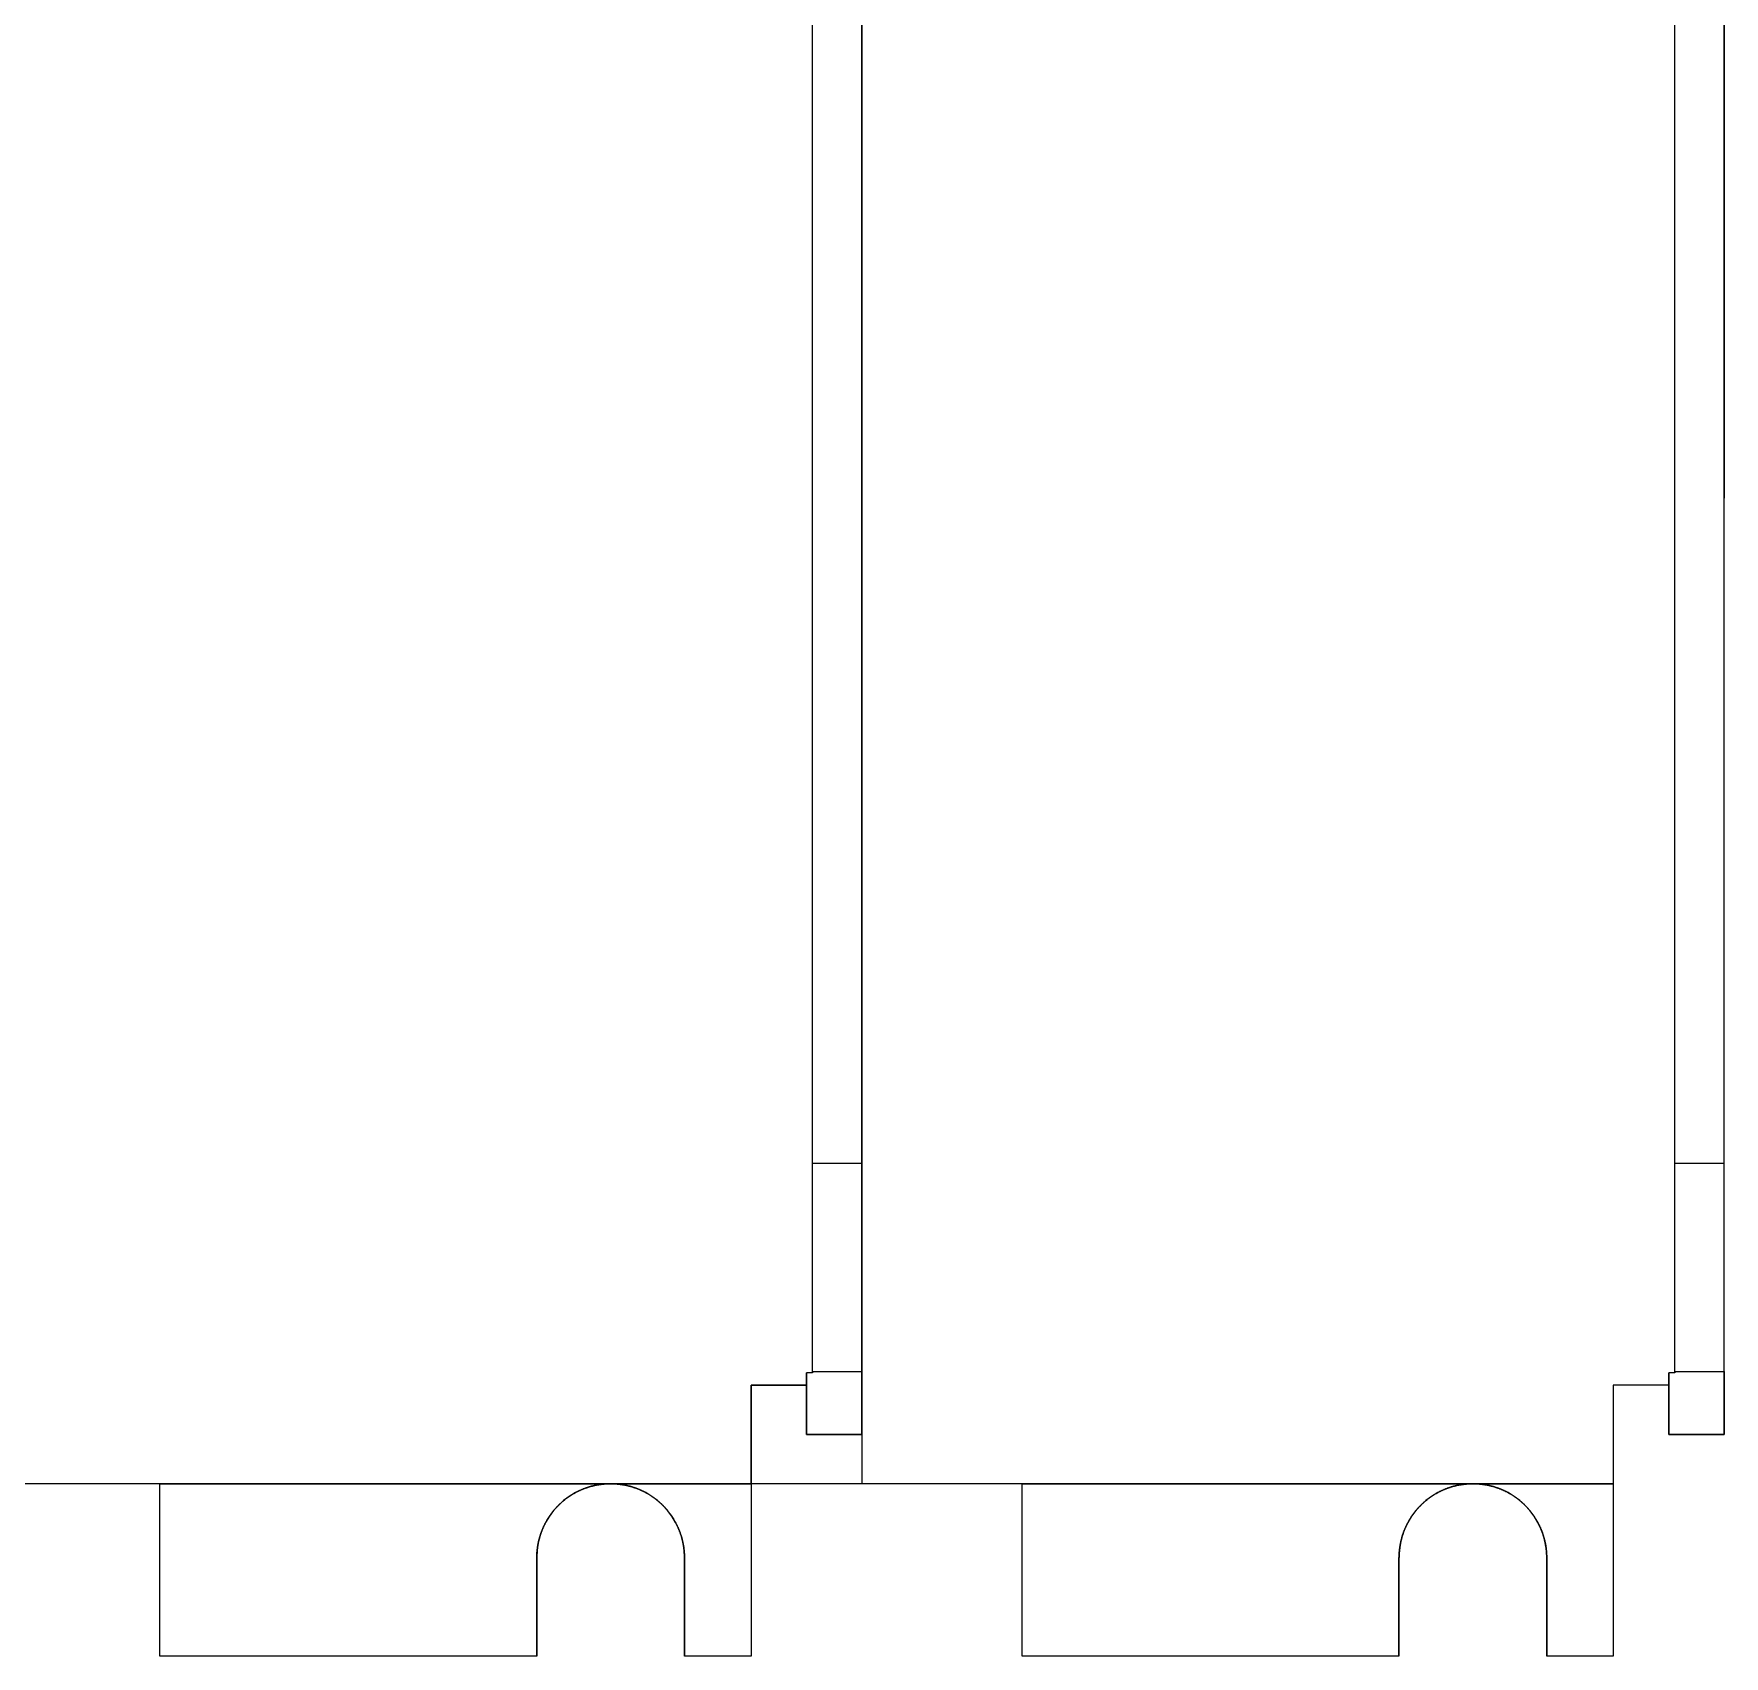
# Paper-space layout 'Sample Network Drawing - A1 Sheet' of a CAD drawing. Extents: x 49 to 806, y 22 to 564.
# Drawn here: x 729.35 to 736.22, y 218.72 to 225.31 of the extents above; entities that cross this region are included whole.
import ezdxf

# ---------------------------------------------------------------- set-up
doc = ezdxf.new("R2010")
doc.units = 0
doc.layers.add('N-EQPM', color=4, linetype='Continuous', lineweight=25)

psp = doc.layouts.new('Sample Network Drawing - A1 Sheet')

# ---------------------------------------------------------------- linework, layer by layer
at = {"layer": 'N-EQPM'}
for p, q in [((732.715, 231.222), (732.715, 219.422)), ((732.515, 220.722), (732.515, 229.322)), ((732.515, 219.872), (732.515, 229.322)), ((732.515, 219.872), (732.515, 229.322)), ((732.515, 220.722), (732.515, 229.322)), ((732.715, 220.722), (732.715, 229.322)), ((732.715, 220.722), (732.715, 229.322)), ((736.015, 220.722), (736.015, 229.322)), ((736.015, 219.872), (736.015, 229.322)), ((736.015, 219.872), (736.015, 229.322)), ((736.015, 220.722), (736.015, 229.322)), ((736.215, 220.722), (736.215, 229.322)), ((736.215, 220.722), (736.215, 229.322)), ((732.715, 226.922), (732.715, 223.422)), ((736.215, 226.922), (736.215, 223.422)), ((732.715, 223.422), (732.715, 223.422)), ((732.715, 219.622), (732.715, 223.422)), ((736.215, 223.422), (736.215, 223.422)), ((736.215, 219.622), (736.215, 223.422)), ((732.715, 220.722), (732.515, 220.722)), ((732.715, 220.722), (732.515, 220.722)), ((732.715, 220.722), (732.515, 220.722)), ((732.515, 220.722), (732.515, 220.722)), ((732.515, 219.877), (732.515, 220.722)), ((732.715, 220.722), (732.515, 220.722)), ((732.515, 220.722), (732.515, 220.722)), ((732.515, 219.877), (732.515, 220.722)), ((732.715, 220.722), (732.715, 220.722)), ((732.715, 219.877), (732.715, 220.722)), ((732.715, 220.722), (732.715, 220.722)), ((732.715, 219.877), (732.715, 220.722)), ((736.215, 220.722), (736.015, 220.722)), ((736.215, 220.722), (736.015, 220.722)), ((736.215, 220.722), (736.015, 220.722)), ((736.015, 220.722), (736.015, 220.722)), ((736.015, 219.877), (736.015, 220.722)), ((736.215, 220.722), (736.015, 220.722)), ((736.015, 220.722), (736.015, 220.722)), ((736.015, 219.877), (736.015, 220.722)), ((736.215, 220.722), (736.215, 220.722)), ((736.215, 219.877), (736.215, 220.722)), ((736.215, 220.722), (736.215, 220.722)), ((736.215, 219.877), (736.215, 220.722)), ((732.515, 219.872), (732.49, 219.872)), ((732.49, 219.872), (732.49, 219.822)), ((732.515, 219.872), (732.49, 219.872)), ((732.49, 219.822), (732.49, 219.872)), ((732.49, 219.822), (732.49, 219.872)), ((732.49, 219.872), (732.49, 219.872)), ((732.49, 219.872), (732.49, 219.822)), ((732.515, 219.872), (732.49, 219.872)), ((732.49, 219.872), (732.49, 219.872)), ((732.515, 219.872), (732.49, 219.872)), ((732.515, 219.877), (732.715, 219.877)), ((732.515, 219.877), (732.515, 219.872)), ((732.515, 219.877), (732.515, 219.877)), ((732.515, 219.877), (732.515, 219.877)), ((732.515, 219.877), (732.715, 219.877)), ((732.515, 219.877), (732.715, 219.877)), ((732.515, 219.877), (732.515, 219.872)), ((732.515, 219.877), (732.715, 219.877)), ((732.515, 219.872), (732.515, 219.872)), ((732.515, 219.872), (732.515, 219.872)), ((732.715, 219.877), (732.715, 219.877)), ((732.715, 219.877), (732.715, 219.622)), ((732.715, 219.877), (732.715, 219.877)), ((732.715, 219.877), (732.715, 219.622)), ((736.015, 219.872), (735.99, 219.872)), ((735.99, 219.872), (735.99, 219.822)), ((736.015, 219.872), (735.99, 219.872)), ((735.99, 219.822), (735.99, 219.872)), ((735.99, 219.822), (735.99, 219.872)), ((735.99, 219.872), (735.99, 219.872)), ((735.99, 219.872), (735.99, 219.822)), ((736.015, 219.872), (735.99, 219.872)), ((735.99, 219.872), (735.99, 219.872)), ((736.015, 219.872), (735.99, 219.872)), ((736.015, 219.877), (736.215, 219.877)), ((736.015, 219.877), (736.015, 219.872)), ((736.015, 219.877), (736.015, 219.877)), ((736.015, 219.877), (736.015, 219.877)), ((736.015, 219.877), (736.215, 219.877)), ((736.015, 219.877), (736.215, 219.877)), ((736.015, 219.877), (736.015, 219.872)), ((736.015, 219.877), (736.215, 219.877)), ((736.015, 219.872), (736.015, 219.872)), ((736.015, 219.872), (736.015, 219.872)), ((736.215, 219.877), (736.215, 219.877)), ((736.215, 219.877), (736.215, 219.622)), ((736.215, 219.877), (736.215, 219.877)), ((736.215, 219.877), (736.215, 219.622)), ((732.265, 219.822), (732.49, 219.822)), ((732.265, 219.822), (732.265, 219.822)), ((732.265, 219.822), (732.49, 219.822)), ((732.265, 219.422), (732.265, 219.822)), ((732.265, 219.822), (732.265, 219.822)), ((732.265, 219.422), (732.265, 219.822)), ((732.49, 219.822), (732.265, 219.822)), ((732.265, 219.822), (732.265, 219.422)), ((732.265, 219.822), (732.265, 219.822)), ((732.265, 219.822), (732.265, 219.422)), ((732.265, 219.822), (732.265, 218.722)), ((732.49, 219.822), (732.265, 219.822)), ((732.265, 219.822), (732.265, 219.822)), ((732.49, 219.822), (732.265, 219.822)), ((732.49, 219.822), (732.49, 219.622)), ((732.49, 219.822), (732.49, 219.822)), ((732.49, 219.822), (732.49, 219.622)), ((732.49, 219.822), (732.49, 219.822)), ((732.49, 219.822), (732.49, 219.822)), ((732.49, 219.822), (732.49, 219.622)), ((732.49, 219.622), (732.49, 219.822)), ((732.49, 219.622), (732.49, 219.822)), ((732.49, 219.822), (732.49, 219.822)), ((732.49, 219.822), (732.49, 219.822)), ((732.49, 219.822), (732.49, 219.822)), ((735.99, 219.822), (735.765, 219.822)), ((735.765, 219.822), (735.765, 219.422)), ((735.765, 219.822), (735.765, 219.822)), ((735.765, 219.822), (735.765, 219.422)), ((735.765, 219.822), (735.765, 218.722)), ((735.99, 219.822), (735.765, 219.822)), ((735.765, 219.822), (735.765, 219.822)), ((735.99, 219.822), (735.765, 219.822)), ((735.99, 219.822), (735.99, 219.822)), ((735.99, 219.822), (735.99, 219.622)), ((735.99, 219.622), (735.99, 219.822)), ((735.99, 219.622), (735.99, 219.822)), ((735.99, 219.822), (735.99, 219.822)), ((735.99, 219.822), (735.99, 219.822)), ((735.99, 219.822), (735.99, 219.822)), ((732.49, 219.622), (732.715, 219.622)), ((732.49, 219.622), (732.49, 219.622)), ((732.49, 219.622), (732.715, 219.622)), ((732.49, 219.622), (732.49, 219.622)), ((732.49, 219.622), (732.49, 219.622)), ((732.715, 219.622), (732.49, 219.622)), ((732.715, 219.622), (732.49, 219.622)), ((732.49, 219.622), (732.49, 219.622)), ((732.49, 219.622), (732.715, 219.622)), ((732.715, 219.622), (732.715, 219.622)), ((732.715, 219.622), (732.715, 219.622)), ((732.715, 219.622), (732.715, 219.622)), ((735.99, 219.622), (735.99, 219.622)), ((736.215, 219.622), (735.99, 219.622)), ((736.215, 219.622), (735.99, 219.622)), ((735.99, 219.622), (735.99, 219.622)), ((735.99, 219.622), (736.215, 219.622)), ((736.215, 219.622), (736.215, 219.622)), ((736.215, 219.622), (736.215, 219.622)), ((729.865, 219.422), (728.765, 219.422)), ((732.265, 219.422), (729.215, 219.422)), ((732.265, 219.422), (729.215, 219.422)), ((729.865, 219.422), (729.865, 219.422)), ((729.865, 219.422), (731.695, 219.422)), ((729.865, 218.722), (729.865, 219.422)), ((729.865, 219.422), (729.865, 219.422)), ((729.865, 218.722), (729.865, 219.422)), ((729.865, 219.422), (731.695, 219.422)), ((729.865, 218.722), (729.865, 219.422)), ((731.695, 219.422), (732.265, 219.422)), ((731.695, 219.422), (732.265, 219.422)), ((732.715, 219.422), (732.265, 219.422)), ((732.265, 219.422), (732.265, 219.422)), ((733.365, 219.422), (732.265, 219.422)), ((732.265, 219.422), (732.265, 219.422)), ((732.265, 219.422), (732.265, 219.422)), ((732.265, 219.422), (732.265, 218.722)), ((732.265, 219.422), (732.265, 219.422)), ((732.265, 219.422), (732.265, 218.722)), ((735.765, 219.422), (732.715, 219.422)), ((732.715, 219.422), (732.715, 219.422)), ((735.765, 219.422), (732.715, 219.422)), ((733.365, 219.422), (733.365, 219.422)), ((733.365, 219.422), (735.195, 219.422)), ((733.365, 218.722), (733.365, 219.422)), ((733.365, 219.422), (733.365, 219.422)), ((733.365, 218.722), (733.365, 219.422)), ((733.365, 219.422), (735.195, 219.422)), ((733.365, 218.722), (733.365, 219.422)), ((735.195, 219.422), (735.765, 219.422)), ((735.195, 219.422), (735.765, 219.422)), ((735.765, 219.422), (735.765, 219.422)), ((735.765, 219.422), (735.765, 218.722)), ((735.765, 219.422), (735.765, 219.422)), ((735.765, 219.422), (735.765, 218.722)), ((731.395, 218.722), (731.395, 219.122)), ((731.395, 219.122), (731.395, 218.722)), ((731.395, 218.722), (731.395, 219.122)), ((731.395, 219.122), (731.395, 219.122)), ((731.995, 219.122), (731.995, 218.722)), ((731.995, 219.122), (731.995, 218.722)), ((731.995, 218.722), (731.995, 219.122)), ((731.995, 219.122), (731.995, 219.122)), ((734.895, 218.722), (734.895, 219.122)), ((734.895, 219.122), (734.895, 218.722)), ((734.895, 218.722), (734.895, 219.122)), ((734.895, 219.122), (734.895, 219.122)), ((735.495, 219.122), (735.495, 218.722)), ((735.495, 219.122), (735.495, 218.722)), ((735.495, 218.722), (735.495, 219.122)), ((735.495, 219.122), (735.495, 219.122)), ((729.865, 218.722), (729.865, 218.722)), ((731.395, 218.722), (729.865, 218.722)), ((731.395, 218.722), (729.865, 218.722)), ((729.865, 218.722), (729.865, 218.722)), ((731.395, 218.722), (729.865, 218.722)), ((731.395, 218.722), (731.395, 218.722)), ((731.395, 218.722), (731.395, 218.722)), ((731.995, 218.722), (731.995, 218.722)), ((732.265, 218.722), (731.995, 218.722)), ((732.265, 218.722), (731.995, 218.722)), ((732.265, 218.722), (731.995, 218.722)), ((731.995, 218.722), (731.995, 218.722)), ((732.265, 218.722), (732.265, 218.722)), ((732.265, 218.722), (732.265, 218.722)), ((733.365, 218.722), (733.365, 218.722)), ((734.895, 218.722), (733.365, 218.722)), ((734.895, 218.722), (733.365, 218.722)), ((733.365, 218.722), (733.365, 218.722)), ((734.895, 218.722), (733.365, 218.722)), ((734.895, 218.722), (734.895, 218.722)), ((734.895, 218.722), (734.895, 218.722)), ((735.495, 218.722), (735.495, 218.722)), ((735.765, 218.722), (735.495, 218.722)), ((735.765, 218.722), (735.495, 218.722)), ((735.765, 218.722), (735.495, 218.722)), ((735.495, 218.722), (735.495, 218.722)), ((735.765, 218.722), (735.765, 218.722)), ((735.765, 218.722), (735.765, 218.722))]:
    psp.add_line(p, q, dxfattribs=at)
at = {"layer": 'N-EQPM', "flags": 128}
for points in [[(731.9947, 219.122), (731.9947, 219.1245), (731.9946, 219.1269), (731.9946, 219.1293), (731.9945, 219.1317), (731.9944, 219.1341), (731.9943, 219.1365), (731.9942, 219.1389), (731.9941, 219.1414), (731.9939, 219.1438), (731.9937, 219.1462), (731.9935, 219.1486), (731.9933, 219.151), (731.993, 219.1534), (731.9928, 219.1558), (731.9925, 219.1582), (731.9922, 219.1606), (731.9919, 219.163), (731.9915, 219.1654), (731.9912, 219.1678), (731.9908, 219.1702), (731.9904, 219.1725), (731.99, 219.1749), (731.9895, 219.1773), (731.9891, 219.1797), (731.9886, 219.182), (731.9881, 219.1844), (731.9876, 219.1868), (731.9871, 219.1891), (731.9865, 219.1915), (731.986, 219.1938), (731.9854, 219.1962), (731.9848, 219.1985), (731.9841, 219.2008), (731.9835, 219.2032), (731.9828, 219.2055), (731.9822, 219.2078), (731.9815, 219.2101), (731.9807, 219.2124), (731.98, 219.2147), (731.9792, 219.217), (731.9785, 219.2193), (731.9777, 219.2216), (731.9769, 219.2239), (731.976, 219.2261), (731.9752, 219.2284), (731.9743, 219.2307), (731.9735, 219.2329), (731.9725, 219.2352), (731.9716, 219.2374), (731.9707, 219.2396), (731.9697, 219.2419), (731.9688, 219.244), (731.9678, 219.2462), (731.9668, 219.2484), (731.9657, 219.2506), (731.9647, 219.2528), (731.9636, 219.255), (731.9626, 219.2571), (731.9615, 219.2593), (731.9603, 219.2614), (731.9592, 219.2636), (731.9581, 219.2657), (731.9569, 219.2678), (731.9557, 219.2699), (731.9545, 219.272), (731.9533, 219.2741), (731.9521, 219.2762), (731.9508, 219.2783), (731.9496, 219.2803), (731.9483, 219.2824), (731.947, 219.2844), (731.9457, 219.2864), (731.9443, 219.2884), (731.943, 219.2904), (731.9416, 219.2924), (731.9402, 219.2944), (731.9389, 219.2964), (731.9374, 219.2984), (731.936, 219.3003), (731.9346, 219.3023), (731.9331, 219.3042), (731.9316, 219.3061), (731.9302, 219.308), (731.9287, 219.3099), (731.9271, 219.3118), (731.9256, 219.3136), (731.924, 219.3155), (731.9225, 219.3173), (731.9209, 219.3191), (731.9193, 219.321), (731.9177, 219.3228), (731.9161, 219.3246), (731.9144, 219.3263), (731.9128, 219.3281), (731.9111, 219.3298), (731.9094, 219.3316), (731.9077, 219.3333), (731.906, 219.335), (731.9043, 219.3367), (731.9026, 219.3384), (731.9009, 219.34), (731.8991, 219.3417), (731.8973, 219.3433), (731.8955, 219.345), (731.8937, 219.3466), (731.8919, 219.3482), (731.8901, 219.3497), (731.8882, 219.3513), (731.8864, 219.3529), (731.8845, 219.3544), (731.8826, 219.3559), (731.8808, 219.3574), (731.8789, 219.3589), (731.8769, 219.3604), (731.875, 219.3619), (731.8731, 219.3633), (731.8711, 219.3647), (731.8692, 219.3661), (731.8672, 219.3675), (731.8652, 219.3689), (731.8632, 219.3703), (731.8612, 219.3716), (731.8592, 219.373), (731.8572, 219.3743), (731.8552, 219.3756), (731.8531, 219.3769), (731.8511, 219.3781), (731.849, 219.3794), (731.8469, 219.3806), (731.8448, 219.3818), (731.8428, 219.383), (731.8406, 219.3842), (731.8385, 219.3854), (731.8364, 219.3865), (731.8343, 219.3877), (731.8321, 219.3888), (731.83, 219.3899), (731.8278, 219.3909), (731.8257, 219.392), (731.8235, 219.3931), (731.8213, 219.3941), (731.8191, 219.3951), (731.8169, 219.3961), (731.8147, 219.3971), (731.8124, 219.398), (731.8102, 219.3989), (731.808, 219.3999), (731.8057, 219.4008), (731.8035, 219.4017), (731.8013, 219.4025), (731.799, 219.4034), (731.7967, 219.4042), (731.7945, 219.405), (731.7922, 219.4058), (731.7899, 219.4066), (731.7876, 219.4073), (731.7853, 219.4081), (731.783, 219.4088), (731.7807, 219.4095), (731.7784, 219.4102), (731.7761, 219.4108), (731.7737, 219.4115), (731.7714, 219.4121), (731.7691, 219.4127), (731.7667, 219.4133), (731.7644, 219.4139), (731.762, 219.4144), (731.7597, 219.415), (731.7573, 219.4155), (731.7549, 219.416), (731.7526, 219.4164), (731.7502, 219.4169), (731.7478, 219.4173), (731.7455, 219.4177), (731.7431, 219.4181), (731.7407, 219.4185), (731.7383, 219.4189), (731.7359, 219.4192), (731.7335, 219.4195), (731.7311, 219.4198), (731.7287, 219.4201), (731.7263, 219.4204), (731.7239, 219.4206), (731.7215, 219.4209), (731.7191, 219.421), (731.7167, 219.4212), (731.7143, 219.4214), (731.7119, 219.4215), (731.7095, 219.4217), (731.7071, 219.4218), (731.7046, 219.4219), (731.7022, 219.4219), (731.6998, 219.422), (731.6974, 219.422), (731.695, 219.422), (731.6926, 219.422), (731.6902, 219.422), (731.6878, 219.4219), (731.6854, 219.4219), (731.6829, 219.4218), (731.6805, 219.4217), (731.6781, 219.4215), (731.6757, 219.4214), (731.6733, 219.4212), (731.6709, 219.421), (731.6685, 219.4209), (731.6661, 219.4206), (731.6637, 219.4204), (731.6613, 219.4201), (731.6589, 219.4198), (731.6565, 219.4195), (731.6541, 219.4192), (731.6517, 219.4189), (731.6493, 219.4185), (731.6469, 219.4181), (731.6445, 219.4177), (731.6422, 219.4173), (731.6398, 219.4169), (731.6374, 219.4164), (731.6351, 219.416), (731.6327, 219.4155), (731.6303, 219.415), (731.628, 219.4144), (731.6256, 219.4139), (731.6233, 219.4133), (731.6209, 219.4127), (731.6186, 219.4121), (731.6163, 219.4115), (731.6139, 219.4108), (731.6116, 219.4102), (731.6093, 219.4095), (731.607, 219.4088), (731.6047, 219.4081), (731.6024, 219.4073), (731.6001, 219.4066), (731.5978, 219.4058), (731.5955, 219.405), (731.5933, 219.4042), (731.591, 219.4034), (731.5887, 219.4025), (731.5865, 219.4017), (731.5842, 219.4008), (731.582, 219.3999), (731.5798, 219.3989), (731.5775, 219.398), (731.5753, 219.3971), (731.5731, 219.3961), (731.5709, 219.3951), (731.5687, 219.3941), (731.5665, 219.3931), (731.5643, 219.392), (731.5622, 219.3909), (731.56, 219.3899), (731.5579, 219.3888), (731.5557, 219.3877), (731.5536, 219.3865), (731.5515, 219.3854), (731.5494, 219.3842), (731.5472, 219.383), (731.5452, 219.3818), (731.5431, 219.3806), (731.541, 219.3794), (731.5389, 219.3781), (731.5369, 219.3769), (731.5348, 219.3756), (731.5328, 219.3743), (731.5308, 219.373), (731.5288, 219.3716), (731.5268, 219.3703), (731.5248, 219.3689), (731.5228, 219.3675), (731.5208, 219.3661), (731.5189, 219.3647), (731.5169, 219.3633), (731.515, 219.3619), (731.5131, 219.3604), (731.5111, 219.3589), (731.5092, 219.3574), (731.5074, 219.3559), (731.5055, 219.3544), (731.5036, 219.3529), (731.5018, 219.3513), (731.4999, 219.3497), (731.4981, 219.3482), (731.4963, 219.3466), (731.4945, 219.345), (731.4927, 219.3433), (731.4909, 219.3417), (731.4891, 219.34), (731.4874, 219.3384), (731.4857, 219.3367), (731.4839, 219.335), (731.4823, 219.3333), (731.4806, 219.3316), (731.4789, 219.3298), (731.4772, 219.3281), (731.4756, 219.3263), (731.4739, 219.3246), (731.4723, 219.3228), (731.4707, 219.321), (731.4691, 219.3191), (731.4675, 219.3173), (731.466, 219.3155), (731.4644, 219.3136), (731.4629, 219.3118), (731.4613, 219.3099), (731.4598, 219.308), (731.4584, 219.3061), (731.4569, 219.3042), (731.4554, 219.3023), (731.454, 219.3003), (731.4526, 219.2984), (731.4511, 219.2964), (731.4498, 219.2944), (731.4484, 219.2924), (731.447, 219.2904), (731.4457, 219.2884), (731.4443, 219.2864), (731.443, 219.2844), (731.4417, 219.2824), (731.4404, 219.2803), (731.4392, 219.2783), (731.4379, 219.2762), (731.4367, 219.2741), (731.4355, 219.272), (731.4343, 219.2699), (731.4331, 219.2678), (731.4319, 219.2657), (731.4308, 219.2636), (731.4297, 219.2614), (731.4285, 219.2593), (731.4274, 219.2571), (731.4264, 219.255), (731.4253, 219.2528), (731.4243, 219.2506), (731.4232, 219.2484), (731.4222, 219.2462), (731.4212, 219.244), (731.4203, 219.2419), (731.4193, 219.2396), (731.4184, 219.2374), (731.4175, 219.2352), (731.4165, 219.2329), (731.4157, 219.2307), (731.4148, 219.2284), (731.4139, 219.2261), (731.4131, 219.2239), (731.4123, 219.2216), (731.4115, 219.2193), (731.4108, 219.217), (731.41, 219.2147), (731.4092, 219.2124), (731.4085, 219.2101), (731.4078, 219.2078), (731.4072, 219.2055), (731.4065, 219.2032), (731.4059, 219.2008), (731.4052, 219.1985), (731.4046, 219.1962), (731.404, 219.1938), (731.4035, 219.1915), (731.4029, 219.1891), (731.4024, 219.1868), (731.4019, 219.1844), (731.4014, 219.182), (731.4009, 219.1797), (731.4005, 219.1773), (731.4, 219.1749), (731.3996, 219.1725), (731.3992, 219.1702), (731.3988, 219.1678), (731.3985, 219.1654), (731.3981, 219.163), (731.3978, 219.1606), (731.3975, 219.1582), (731.3972, 219.1558), (731.397, 219.1534), (731.3967, 219.151), (731.3965, 219.1486), (731.3963, 219.1462), (731.3961, 219.1438), (731.3959, 219.1414), (731.3958, 219.1389), (731.3957, 219.1365), (731.3956, 219.1341), (731.3955, 219.1317), (731.3954, 219.1293), (731.3953, 219.1269), (731.3953, 219.1245), (731.3953, 219.122), (731.3953, 219.1245), (731.3953, 219.1269), (731.3954, 219.1293), (731.3955, 219.1317), (731.3956, 219.1341), (731.3957, 219.1365), (731.3958, 219.1389), (731.3959, 219.1414), (731.3961, 219.1438), (731.3963, 219.1462), (731.3965, 219.1486), (731.3967, 219.151), (731.397, 219.1534), (731.3972, 219.1558), (731.3975, 219.1582), (731.3978, 219.1606), (731.3981, 219.163), (731.3985, 219.1654), (731.3988, 219.1678), (731.3992, 219.1702), (731.3996, 219.1725), (731.4, 219.1749), (731.4005, 219.1773), (731.4009, 219.1797), (731.4014, 219.182), (731.4019, 219.1844), (731.4024, 219.1868), (731.4029, 219.1891), (731.4035, 219.1915), (731.404, 219.1938), (731.4046, 219.1962), (731.4052, 219.1985), (731.4059, 219.2008), (731.4065, 219.2032), (731.4072, 219.2055), (731.4078, 219.2078), (731.4085, 219.2101), (731.4092, 219.2124), (731.41, 219.2147), (731.4108, 219.217), (731.4115, 219.2193), (731.4123, 219.2216), (731.4131, 219.2239), (731.4139, 219.2261), (731.4148, 219.2284), (731.4157, 219.2307), (731.4165, 219.2329), (731.4175, 219.2352), (731.4184, 219.2374), (731.4193, 219.2396), (731.4203, 219.2419), (731.4212, 219.244), (731.4222, 219.2462), (731.4232, 219.2484), (731.4243, 219.2506), (731.4253, 219.2528), (731.4264, 219.255), (731.4274, 219.2571), (731.4285, 219.2593), (731.4297, 219.2614), (731.4308, 219.2636), (731.4319, 219.2657), (731.4331, 219.2678), (731.4343, 219.2699), (731.4355, 219.272), (731.4367, 219.2741), (731.4379, 219.2762), (731.4392, 219.2783), (731.4404, 219.2803), (731.4417, 219.2824), (731.443, 219.2844), (731.4443, 219.2864), (731.4457, 219.2884), (731.447, 219.2904), (731.4484, 219.2924), (731.4498, 219.2944), (731.4511, 219.2964), (731.4526, 219.2984), (731.454, 219.3003), (731.4554, 219.3023), (731.4569, 219.3042), (731.4584, 219.3061), (731.4598, 219.308), (731.4613, 219.3099), (731.4629, 219.3118), (731.4644, 219.3136), (731.466, 219.3155), (731.4675, 219.3173), (731.4691, 219.3191), (731.4707, 219.321), (731.4723, 219.3228), (731.4739, 219.3246), (731.4756, 219.3263), (731.4772, 219.3281), (731.4789, 219.3298), (731.4806, 219.3316), (731.4823, 219.3333), (731.4839, 219.335), (731.4857, 219.3367), (731.4874, 219.3384), (731.4891, 219.34), (731.4909, 219.3417), (731.4927, 219.3433), (731.4945, 219.345), (731.4963, 219.3466), (731.4981, 219.3482), (731.4999, 219.3497), (731.5018, 219.3513), (731.5036, 219.3529), (731.5055, 219.3544), (731.5074, 219.3559), (731.5092, 219.3574), (731.5111, 219.3589), (731.5131, 219.3604), (731.515, 219.3619), (731.5169, 219.3633), (731.5189, 219.3647), (731.5208, 219.3661), (731.5228, 219.3675), (731.5248, 219.3689), (731.5268, 219.3703), (731.5288, 219.3716), (731.5308, 219.373), (731.5328, 219.3743), (731.5348, 219.3756), (731.5369, 219.3769), (731.5389, 219.3781), (731.541, 219.3794), (731.5431, 219.3806), (731.5452, 219.3818), (731.5472, 219.383), (731.5494, 219.3842), (731.5515, 219.3854), (731.5536, 219.3865), (731.5557, 219.3877), (731.5579, 219.3888), (731.56, 219.3899), (731.5622, 219.3909), (731.5643, 219.392), (731.5665, 219.3931), (731.5687, 219.3941), (731.5709, 219.3951), (731.5731, 219.3961), (731.5753, 219.3971), (731.5775, 219.398), (731.5798, 219.3989), (731.582, 219.3999), (731.5842, 219.4008), (731.5865, 219.4017), (731.5887, 219.4025), (731.591, 219.4034), (731.5933, 219.4042), (731.5955, 219.405), (731.5978, 219.4058), (731.6001, 219.4066), (731.6024, 219.4073), (731.6047, 219.4081), (731.607, 219.4088), (731.6093, 219.4095), (731.6116, 219.4102), (731.6139, 219.4108), (731.6163, 219.4115), (731.6186, 219.4121), (731.6209, 219.4127), (731.6233, 219.4133), (731.6256, 219.4139), (731.628, 219.4144), (731.6303, 219.415), (731.6327, 219.4155), (731.6351, 219.416), (731.6374, 219.4164), (731.6398, 219.4169), (731.6422, 219.4173), (731.6445, 219.4177), (731.6469, 219.4181), (731.6493, 219.4185), (731.6517, 219.4189), (731.6541, 219.4192), (731.6565, 219.4195), (731.6589, 219.4198), (731.6613, 219.4201), (731.6637, 219.4204), (731.6661, 219.4206), (731.6685, 219.4209), (731.6709, 219.421), (731.6733, 219.4212), (731.6757, 219.4214), (731.6781, 219.4215), (731.6805, 219.4217), (731.6829, 219.4218), (731.6854, 219.4219), (731.6878, 219.4219), (731.6902, 219.422), (731.6926, 219.422), (731.695, 219.422), (731.6974, 219.422), (731.6998, 219.422), (731.7022, 219.4219), (731.7046, 219.4219), (731.7071, 219.4218), (731.7095, 219.4217), (731.7119, 219.4215), (731.7143, 219.4214), (731.7167, 219.4212), (731.7191, 219.421), (731.7215, 219.4209), (731.7239, 219.4206), (731.7263, 219.4204), (731.7287, 219.4201), (731.7311, 219.4198), (731.7335, 219.4195), (731.7359, 219.4192), (731.7383, 219.4189), (731.7407, 219.4185), (731.7431, 219.4181), (731.7455, 219.4177), (731.7478, 219.4173), (731.7502, 219.4169), (731.7526, 219.4164), (731.7549, 219.416), (731.7573, 219.4155), (731.7597, 219.415), (731.762, 219.4144), (731.7644, 219.4139), (731.7667, 219.4133), (731.7691, 219.4127), (731.7714, 219.4121), (731.7737, 219.4115), (731.7761, 219.4108), (731.7784, 219.4102), (731.7807, 219.4095), (731.783, 219.4088), (731.7853, 219.4081), (731.7876, 219.4073), (731.7899, 219.4066), (731.7922, 219.4058), (731.7945, 219.405), (731.7967, 219.4042), (731.799, 219.4034), (731.8013, 219.4025), (731.8035, 219.4017), (731.8057, 219.4008), (731.808, 219.3999), (731.8102, 219.3989), (731.8124, 219.398), (731.8147, 219.3971), (731.8169, 219.3961), (731.8191, 219.3951), (731.8213, 219.3941), (731.8235, 219.3931), (731.8257, 219.392), (731.8278, 219.3909), (731.83, 219.3899), (731.8321, 219.3888), (731.8343, 219.3877), (731.8364, 219.3865), (731.8385, 219.3854), (731.8406, 219.3842), (731.8428, 219.383), (731.8448, 219.3818), (731.8469, 219.3806), (731.849, 219.3794), (731.8511, 219.3781), (731.8531, 219.3769), (731.8552, 219.3756), (731.8572, 219.3743), (731.8592, 219.373), (731.8612, 219.3716), (731.8632, 219.3703), (731.8652, 219.3689), (731.8672, 219.3675), (731.8692, 219.3661), (731.8711, 219.3647), (731.8731, 219.3633), (731.875, 219.3619), (731.8769, 219.3604), (731.8789, 219.3589), (731.8808, 219.3574), (731.8826, 219.3559), (731.8845, 219.3544), (731.8864, 219.3529), (731.8882, 219.3513), (731.8901, 219.3497), (731.8919, 219.3482), (731.8937, 219.3466), (731.8955, 219.345), (731.8973, 219.3433), (731.8991, 219.3417), (731.9009, 219.34), (731.9026, 219.3384), (731.9043, 219.3367), (731.906, 219.335), (731.9077, 219.3333), (731.9094, 219.3316), (731.9111, 219.3298), (731.9128, 219.3281), (731.9144, 219.3263), (731.9161, 219.3246), (731.9177, 219.3228), (731.9193, 219.321), (731.9209, 219.3191), (731.9225, 219.3173), (731.924, 219.3155), (731.9256, 219.3136), (731.9271, 219.3118), (731.9287, 219.3099), (731.9302, 219.308), (731.9316, 219.3061), (731.9331, 219.3042), (731.9346, 219.3023), (731.936, 219.3003), (731.9374, 219.2984), (731.9389, 219.2964), (731.9402, 219.2944), (731.9416, 219.2924), (731.943, 219.2904), (731.9443, 219.2884), (731.9457, 219.2864), (731.947, 219.2844), (731.9483, 219.2824), (731.9496, 219.2803), (731.9508, 219.2783), (731.9521, 219.2762), (731.9533, 219.2741), (731.9545, 219.272), (731.9557, 219.2699), (731.9569, 219.2678), (731.9581, 219.2657), (731.9592, 219.2636), (731.9603, 219.2614), (731.9615, 219.2593), (731.9626, 219.2571), (731.9636, 219.255), (731.9647, 219.2528), (731.9657, 219.2506), (731.9668, 219.2484), (731.9678, 219.2462), (731.9688, 219.244), (731.9697, 219.2419), (731.9707, 219.2396), (731.9716, 219.2374), (731.9725, 219.2352), (731.9735, 219.2329), (731.9743, 219.2307), (731.9752, 219.2284), (731.976, 219.2261), (731.9769, 219.2239), (731.9777, 219.2216), (731.9785, 219.2193), (731.9792, 219.217), (731.98, 219.2147), (731.9807, 219.2124), (731.9815, 219.2101), (731.9822, 219.2078), (731.9828, 219.2055), (731.9835, 219.2032), (731.9841, 219.2008), (731.9848, 219.1985), (731.9854, 219.1962), (731.986, 219.1938), (731.9865, 219.1915), (731.9871, 219.1891), (731.9876, 219.1868), (731.9881, 219.1844), (731.9886, 219.182), (731.9891, 219.1797), (731.9895, 219.1773), (731.99, 219.1749), (731.9904, 219.1725), (731.9908, 219.1702), (731.9912, 219.1678), (731.9915, 219.1654), (731.9919, 219.163), (731.9922, 219.1606), (731.9925, 219.1582), (731.9928, 219.1558), (731.993, 219.1534), (731.9933, 219.151), (731.9935, 219.1486), (731.9937, 219.1462), (731.9939, 219.1438), (731.9941, 219.1414), (731.9942, 219.1389), (731.9943, 219.1365), (731.9944, 219.1341), (731.9945, 219.1317), (731.9946, 219.1293), (731.9946, 219.1269), (731.9947, 219.1245)], [(735.4947, 219.122), (735.4947, 219.1245), (735.4946, 219.1269), (735.4946, 219.1293), (735.4945, 219.1317), (735.4944, 219.1341), (735.4943, 219.1365), (735.4942, 219.1389), (735.4941, 219.1414), (735.4939, 219.1438), (735.4937, 219.1462), (735.4935, 219.1486), (735.4933, 219.151), (735.493, 219.1534), (735.4928, 219.1558), (735.4925, 219.1582), (735.4922, 219.1606), (735.4919, 219.163), (735.4915, 219.1654), (735.4912, 219.1678), (735.4908, 219.1702), (735.4904, 219.1725), (735.49, 219.1749), (735.4895, 219.1773), (735.4891, 219.1797), (735.4886, 219.182), (735.4881, 219.1844), (735.4876, 219.1868), (735.4871, 219.1891), (735.4865, 219.1915), (735.486, 219.1938), (735.4854, 219.1962), (735.4848, 219.1985), (735.4841, 219.2008), (735.4835, 219.2032), (735.4828, 219.2055), (735.4822, 219.2078), (735.4815, 219.2101), (735.4807, 219.2124), (735.48, 219.2147), (735.4792, 219.217), (735.4785, 219.2193), (735.4777, 219.2216), (735.4769, 219.2239), (735.476, 219.2261), (735.4752, 219.2284), (735.4743, 219.2307), (735.4735, 219.2329), (735.4725, 219.2352), (735.4716, 219.2374), (735.4707, 219.2396), (735.4697, 219.2419), (735.4688, 219.244), (735.4678, 219.2462), (735.4668, 219.2484), (735.4657, 219.2506), (735.4647, 219.2528), (735.4636, 219.255), (735.4626, 219.2571), (735.4615, 219.2593), (735.4603, 219.2614), (735.4592, 219.2636), (735.4581, 219.2657), (735.4569, 219.2678), (735.4557, 219.2699), (735.4545, 219.272), (735.4533, 219.2741), (735.4521, 219.2762), (735.4508, 219.2783), (735.4496, 219.2803), (735.4483, 219.2824), (735.447, 219.2844), (735.4457, 219.2864), (735.4443, 219.2884), (735.443, 219.2904), (735.4416, 219.2924), (735.4402, 219.2944), (735.4389, 219.2964), (735.4374, 219.2984), (735.436, 219.3003), (735.4346, 219.3023), (735.4331, 219.3042), (735.4316, 219.3061), (735.4302, 219.308), (735.4287, 219.3099), (735.4271, 219.3118), (735.4256, 219.3136), (735.424, 219.3155), (735.4225, 219.3173), (735.4209, 219.3191), (735.4193, 219.321), (735.4177, 219.3228), (735.4161, 219.3246), (735.4144, 219.3263), (735.4128, 219.3281), (735.4111, 219.3298), (735.4094, 219.3316), (735.4077, 219.3333), (735.406, 219.335), (735.4043, 219.3367), (735.4026, 219.3384), (735.4009, 219.34), (735.3991, 219.3417), (735.3973, 219.3433), (735.3955, 219.345), (735.3937, 219.3466), (735.3919, 219.3482), (735.3901, 219.3497), (735.3882, 219.3513), (735.3864, 219.3529), (735.3845, 219.3544), (735.3826, 219.3559), (735.3808, 219.3574), (735.3789, 219.3589), (735.3769, 219.3604), (735.375, 219.3619), (735.3731, 219.3633), (735.3711, 219.3647), (735.3692, 219.3661), (735.3672, 219.3675), (735.3652, 219.3689), (735.3632, 219.3703), (735.3612, 219.3716), (735.3592, 219.373), (735.3572, 219.3743), (735.3552, 219.3756), (735.3531, 219.3769), (735.3511, 219.3781), (735.349, 219.3794), (735.3469, 219.3806), (735.3448, 219.3818), (735.3428, 219.383), (735.3406, 219.3842), (735.3385, 219.3854), (735.3364, 219.3865), (735.3343, 219.3877), (735.3321, 219.3888), (735.33, 219.3899), (735.3278, 219.3909), (735.3257, 219.392), (735.3235, 219.3931), (735.3213, 219.3941), (735.3191, 219.3951), (735.3169, 219.3961), (735.3147, 219.3971), (735.3124, 219.398), (735.3102, 219.3989), (735.308, 219.3999), (735.3057, 219.4008), (735.3035, 219.4017), (735.3013, 219.4025), (735.299, 219.4034), (735.2967, 219.4042), (735.2945, 219.405), (735.2922, 219.4058), (735.2899, 219.4066), (735.2876, 219.4073), (735.2853, 219.4081), (735.283, 219.4088), (735.2807, 219.4095), (735.2784, 219.4102), (735.2761, 219.4108), (735.2737, 219.4115), (735.2714, 219.4121), (735.2691, 219.4127), (735.2667, 219.4133), (735.2644, 219.4139), (735.262, 219.4144), (735.2597, 219.415), (735.2573, 219.4155), (735.2549, 219.416), (735.2526, 219.4164), (735.2502, 219.4169), (735.2478, 219.4173), (735.2455, 219.4177), (735.2431, 219.4181), (735.2407, 219.4185), (735.2383, 219.4189), (735.2359, 219.4192), (735.2335, 219.4195), (735.2311, 219.4198), (735.2287, 219.4201), (735.2263, 219.4204), (735.2239, 219.4206), (735.2215, 219.4209), (735.2191, 219.421), (735.2167, 219.4212), (735.2143, 219.4214), (735.2119, 219.4215), (735.2095, 219.4217), (735.2071, 219.4218), (735.2046, 219.4219), (735.2022, 219.4219), (735.1998, 219.422), (735.1974, 219.422), (735.195, 219.422), (735.1926, 219.422), (735.1902, 219.422), (735.1878, 219.4219), (735.1854, 219.4219), (735.1829, 219.4218), (735.1805, 219.4217), (735.1781, 219.4215), (735.1757, 219.4214), (735.1733, 219.4212), (735.1709, 219.421), (735.1685, 219.4209), (735.1661, 219.4206), (735.1637, 219.4204), (735.1613, 219.4201), (735.1589, 219.4198), (735.1565, 219.4195), (735.1541, 219.4192), (735.1517, 219.4189), (735.1493, 219.4185), (735.1469, 219.4181), (735.1445, 219.4177), (735.1422, 219.4173), (735.1398, 219.4169), (735.1374, 219.4164), (735.1351, 219.416), (735.1327, 219.4155), (735.1303, 219.415), (735.128, 219.4144), (735.1256, 219.4139), (735.1233, 219.4133), (735.1209, 219.4127), (735.1186, 219.4121), (735.1163, 219.4115), (735.1139, 219.4108), (735.1116, 219.4102), (735.1093, 219.4095), (735.107, 219.4088), (735.1047, 219.4081), (735.1024, 219.4073), (735.1001, 219.4066), (735.0978, 219.4058), (735.0955, 219.405), (735.0933, 219.4042), (735.091, 219.4034), (735.0887, 219.4025), (735.0865, 219.4017), (735.0842, 219.4008), (735.082, 219.3999), (735.0798, 219.3989), (735.0775, 219.398), (735.0753, 219.3971), (735.0731, 219.3961), (735.0709, 219.3951), (735.0687, 219.3941), (735.0665, 219.3931), (735.0643, 219.392), (735.0622, 219.3909), (735.06, 219.3899), (735.0579, 219.3888), (735.0557, 219.3877), (735.0536, 219.3865), (735.0515, 219.3854), (735.0494, 219.3842), (735.0472, 219.383), (735.0452, 219.3818), (735.0431, 219.3806), (735.041, 219.3794), (735.0389, 219.3781), (735.0369, 219.3769), (735.0348, 219.3756), (735.0328, 219.3743), (735.0308, 219.373), (735.0288, 219.3716), (735.0268, 219.3703), (735.0248, 219.3689), (735.0228, 219.3675), (735.0208, 219.3661), (735.0189, 219.3647), (735.0169, 219.3633), (735.015, 219.3619), (735.0131, 219.3604), (735.0111, 219.3589), (735.0092, 219.3574), (735.0074, 219.3559), (735.0055, 219.3544), (735.0036, 219.3529), (735.0018, 219.3513), (734.9999, 219.3497), (734.9981, 219.3482), (734.9963, 219.3466), (734.9945, 219.345), (734.9927, 219.3433), (734.9909, 219.3417), (734.9891, 219.34), (734.9874, 219.3384), (734.9857, 219.3367), (734.9839, 219.335), (734.9823, 219.3333), (734.9806, 219.3316), (734.9789, 219.3298), (734.9772, 219.3281), (734.9756, 219.3263), (734.9739, 219.3246), (734.9723, 219.3228), (734.9707, 219.321), (734.9691, 219.3191), (734.9675, 219.3173), (734.966, 219.3155), (734.9644, 219.3136), (734.9629, 219.3118), (734.9613, 219.3099), (734.9598, 219.308), (734.9584, 219.3061), (734.9569, 219.3042), (734.9554, 219.3023), (734.954, 219.3003), (734.9526, 219.2984), (734.9511, 219.2964), (734.9498, 219.2944), (734.9484, 219.2924), (734.947, 219.2904), (734.9457, 219.2884), (734.9443, 219.2864), (734.943, 219.2844), (734.9417, 219.2824), (734.9404, 219.2803), (734.9392, 219.2783), (734.9379, 219.2762), (734.9367, 219.2741), (734.9355, 219.272), (734.9343, 219.2699), (734.9331, 219.2678), (734.9319, 219.2657), (734.9308, 219.2636), (734.9297, 219.2614), (734.9285, 219.2593), (734.9274, 219.2571), (734.9264, 219.255), (734.9253, 219.2528), (734.9243, 219.2506), (734.9232, 219.2484), (734.9222, 219.2462), (734.9212, 219.244), (734.9203, 219.2419), (734.9193, 219.2396), (734.9184, 219.2374), (734.9175, 219.2352), (734.9165, 219.2329), (734.9157, 219.2307), (734.9148, 219.2284), (734.9139, 219.2261), (734.9131, 219.2239), (734.9123, 219.2216), (734.9115, 219.2193), (734.9108, 219.217), (734.91, 219.2147), (734.9092, 219.2124), (734.9085, 219.2101), (734.9078, 219.2078), (734.9072, 219.2055), (734.9065, 219.2032), (734.9059, 219.2008), (734.9052, 219.1985), (734.9046, 219.1962), (734.904, 219.1938), (734.9035, 219.1915), (734.9029, 219.1891), (734.9024, 219.1868), (734.9019, 219.1844), (734.9014, 219.182), (734.9009, 219.1797), (734.9005, 219.1773), (734.9, 219.1749), (734.8996, 219.1725), (734.8992, 219.1702), (734.8988, 219.1678), (734.8985, 219.1654), (734.8981, 219.163), (734.8978, 219.1606), (734.8975, 219.1582), (734.8972, 219.1558), (734.897, 219.1534), (734.8967, 219.151), (734.8965, 219.1486), (734.8963, 219.1462), (734.8961, 219.1438), (734.8959, 219.1414), (734.8958, 219.1389), (734.8957, 219.1365), (734.8956, 219.1341), (734.8955, 219.1317), (734.8954, 219.1293), (734.8953, 219.1269), (734.8953, 219.1245), (734.8953, 219.122), (734.8953, 219.1245), (734.8953, 219.1269), (734.8954, 219.1293), (734.8955, 219.1317), (734.8956, 219.1341), (734.8957, 219.1365), (734.8958, 219.1389), (734.8959, 219.1414), (734.8961, 219.1438), (734.8963, 219.1462), (734.8965, 219.1486), (734.8967, 219.151), (734.897, 219.1534), (734.8972, 219.1558), (734.8975, 219.1582), (734.8978, 219.1606), (734.8981, 219.163), (734.8985, 219.1654), (734.8988, 219.1678), (734.8992, 219.1702), (734.8996, 219.1725), (734.9, 219.1749), (734.9005, 219.1773), (734.9009, 219.1797), (734.9014, 219.182), (734.9019, 219.1844), (734.9024, 219.1868), (734.9029, 219.1891), (734.9035, 219.1915), (734.904, 219.1938), (734.9046, 219.1962), (734.9052, 219.1985), (734.9059, 219.2008), (734.9065, 219.2032), (734.9072, 219.2055), (734.9078, 219.2078), (734.9085, 219.2101), (734.9092, 219.2124), (734.91, 219.2147), (734.9108, 219.217), (734.9115, 219.2193), (734.9123, 219.2216), (734.9131, 219.2239), (734.9139, 219.2261), (734.9148, 219.2284), (734.9157, 219.2307), (734.9165, 219.2329), (734.9175, 219.2352), (734.9184, 219.2374), (734.9193, 219.2396), (734.9203, 219.2419), (734.9212, 219.244), (734.9222, 219.2462), (734.9232, 219.2484), (734.9243, 219.2506), (734.9253, 219.2528), (734.9264, 219.255), (734.9274, 219.2571), (734.9285, 219.2593), (734.9297, 219.2614), (734.9308, 219.2636), (734.9319, 219.2657), (734.9331, 219.2678), (734.9343, 219.2699), (734.9355, 219.272), (734.9367, 219.2741), (734.9379, 219.2762), (734.9392, 219.2783), (734.9404, 219.2803), (734.9417, 219.2824), (734.943, 219.2844), (734.9443, 219.2864), (734.9457, 219.2884), (734.947, 219.2904), (734.9484, 219.2924), (734.9498, 219.2944), (734.9511, 219.2964), (734.9526, 219.2984), (734.954, 219.3003), (734.9554, 219.3023), (734.9569, 219.3042), (734.9584, 219.3061), (734.9598, 219.308), (734.9613, 219.3099), (734.9629, 219.3118), (734.9644, 219.3136), (734.966, 219.3155), (734.9675, 219.3173), (734.9691, 219.3191), (734.9707, 219.321), (734.9723, 219.3228), (734.9739, 219.3246), (734.9756, 219.3263), (734.9772, 219.3281), (734.9789, 219.3298), (734.9806, 219.3316), (734.9823, 219.3333), (734.9839, 219.335), (734.9857, 219.3367), (734.9874, 219.3384), (734.9891, 219.34), (734.9909, 219.3417), (734.9927, 219.3433), (734.9945, 219.345), (734.9963, 219.3466), (734.9981, 219.3482), (734.9999, 219.3497), (735.0018, 219.3513), (735.0036, 219.3529), (735.0055, 219.3544), (735.0074, 219.3559), (735.0092, 219.3574), (735.0111, 219.3589), (735.0131, 219.3604), (735.015, 219.3619), (735.0169, 219.3633), (735.0189, 219.3647), (735.0208, 219.3661), (735.0228, 219.3675), (735.0248, 219.3689), (735.0268, 219.3703), (735.0288, 219.3716), (735.0308, 219.373), (735.0328, 219.3743), (735.0348, 219.3756), (735.0369, 219.3769), (735.0389, 219.3781), (735.041, 219.3794), (735.0431, 219.3806), (735.0452, 219.3818), (735.0472, 219.383), (735.0494, 219.3842), (735.0515, 219.3854), (735.0536, 219.3865), (735.0557, 219.3877), (735.0579, 219.3888), (735.06, 219.3899), (735.0622, 219.3909), (735.0643, 219.392), (735.0665, 219.3931), (735.0687, 219.3941), (735.0709, 219.3951), (735.0731, 219.3961), (735.0753, 219.3971), (735.0775, 219.398), (735.0798, 219.3989), (735.082, 219.3999), (735.0842, 219.4008), (735.0865, 219.4017), (735.0887, 219.4025), (735.091, 219.4034), (735.0933, 219.4042), (735.0955, 219.405), (735.0978, 219.4058), (735.1001, 219.4066), (735.1024, 219.4073), (735.1047, 219.4081), (735.107, 219.4088), (735.1093, 219.4095), (735.1116, 219.4102), (735.1139, 219.4108), (735.1163, 219.4115), (735.1186, 219.4121), (735.1209, 219.4127), (735.1233, 219.4133), (735.1256, 219.4139), (735.128, 219.4144), (735.1303, 219.415), (735.1327, 219.4155), (735.1351, 219.416), (735.1374, 219.4164), (735.1398, 219.4169), (735.1422, 219.4173), (735.1445, 219.4177), (735.1469, 219.4181), (735.1493, 219.4185), (735.1517, 219.4189), (735.1541, 219.4192), (735.1565, 219.4195), (735.1589, 219.4198), (735.1613, 219.4201), (735.1637, 219.4204), (735.1661, 219.4206), (735.1685, 219.4209), (735.1709, 219.421), (735.1733, 219.4212), (735.1757, 219.4214), (735.1781, 219.4215), (735.1805, 219.4217), (735.1829, 219.4218), (735.1854, 219.4219), (735.1878, 219.4219), (735.1902, 219.422), (735.1926, 219.422), (735.195, 219.422), (735.1974, 219.422), (735.1998, 219.422), (735.2022, 219.4219), (735.2046, 219.4219), (735.2071, 219.4218), (735.2095, 219.4217), (735.2119, 219.4215), (735.2143, 219.4214), (735.2167, 219.4212), (735.2191, 219.421), (735.2215, 219.4209), (735.2239, 219.4206), (735.2263, 219.4204), (735.2287, 219.4201), (735.2311, 219.4198), (735.2335, 219.4195), (735.2359, 219.4192), (735.2383, 219.4189), (735.2407, 219.4185), (735.2431, 219.4181), (735.2455, 219.4177), (735.2478, 219.4173), (735.2502, 219.4169), (735.2526, 219.4164), (735.2549, 219.416), (735.2573, 219.4155), (735.2597, 219.415), (735.262, 219.4144), (735.2644, 219.4139), (735.2667, 219.4133), (735.2691, 219.4127), (735.2714, 219.4121), (735.2737, 219.4115), (735.2761, 219.4108), (735.2784, 219.4102), (735.2807, 219.4095), (735.283, 219.4088), (735.2853, 219.4081), (735.2876, 219.4073), (735.2899, 219.4066), (735.2922, 219.4058), (735.2945, 219.405), (735.2967, 219.4042), (735.299, 219.4034), (735.3013, 219.4025), (735.3035, 219.4017), (735.3057, 219.4008), (735.308, 219.3999), (735.3102, 219.3989), (735.3124, 219.398), (735.3147, 219.3971), (735.3169, 219.3961), (735.3191, 219.3951), (735.3213, 219.3941), (735.3235, 219.3931), (735.3257, 219.392), (735.3278, 219.3909), (735.33, 219.3899), (735.3321, 219.3888), (735.3343, 219.3877), (735.3364, 219.3865), (735.3385, 219.3854), (735.3406, 219.3842), (735.3428, 219.383), (735.3448, 219.3818), (735.3469, 219.3806), (735.349, 219.3794), (735.3511, 219.3781), (735.3531, 219.3769), (735.3552, 219.3756), (735.3572, 219.3743), (735.3592, 219.373), (735.3612, 219.3716), (735.3632, 219.3703), (735.3652, 219.3689), (735.3672, 219.3675), (735.3692, 219.3661), (735.3711, 219.3647), (735.3731, 219.3633), (735.375, 219.3619), (735.3769, 219.3604), (735.3789, 219.3589), (735.3808, 219.3574), (735.3826, 219.3559), (735.3845, 219.3544), (735.3864, 219.3529), (735.3882, 219.3513), (735.3901, 219.3497), (735.3919, 219.3482), (735.3937, 219.3466), (735.3955, 219.345), (735.3973, 219.3433), (735.3991, 219.3417), (735.4009, 219.34), (735.4026, 219.3384), (735.4043, 219.3367), (735.406, 219.335), (735.4077, 219.3333), (735.4094, 219.3316), (735.4111, 219.3298), (735.4128, 219.3281), (735.4144, 219.3263), (735.4161, 219.3246), (735.4177, 219.3228), (735.4193, 219.321), (735.4209, 219.3191), (735.4225, 219.3173), (735.424, 219.3155), (735.4256, 219.3136), (735.4271, 219.3118), (735.4287, 219.3099), (735.4302, 219.308), (735.4316, 219.3061), (735.4331, 219.3042), (735.4346, 219.3023), (735.436, 219.3003), (735.4374, 219.2984), (735.4389, 219.2964), (735.4402, 219.2944), (735.4416, 219.2924), (735.443, 219.2904), (735.4443, 219.2884), (735.4457, 219.2864), (735.447, 219.2844), (735.4483, 219.2824), (735.4496, 219.2803), (735.4508, 219.2783), (735.4521, 219.2762), (735.4533, 219.2741), (735.4545, 219.272), (735.4557, 219.2699), (735.4569, 219.2678), (735.4581, 219.2657), (735.4592, 219.2636), (735.4603, 219.2614), (735.4615, 219.2593), (735.4626, 219.2571), (735.4636, 219.255), (735.4647, 219.2528), (735.4657, 219.2506), (735.4668, 219.2484), (735.4678, 219.2462), (735.4688, 219.244), (735.4697, 219.2419), (735.4707, 219.2396), (735.4716, 219.2374), (735.4725, 219.2352), (735.4735, 219.2329), (735.4743, 219.2307), (735.4752, 219.2284), (735.476, 219.2261), (735.4769, 219.2239), (735.4777, 219.2216), (735.4785, 219.2193), (735.4792, 219.217), (735.48, 219.2147), (735.4807, 219.2124), (735.4815, 219.2101), (735.4822, 219.2078), (735.4828, 219.2055), (735.4835, 219.2032), (735.4841, 219.2008), (735.4848, 219.1985), (735.4854, 219.1962), (735.486, 219.1938), (735.4865, 219.1915), (735.4871, 219.1891), (735.4876, 219.1868), (735.4881, 219.1844), (735.4886, 219.182), (735.4891, 219.1797), (735.4895, 219.1773), (735.49, 219.1749), (735.4904, 219.1725), (735.4908, 219.1702), (735.4912, 219.1678), (735.4915, 219.1654), (735.4919, 219.163), (735.4922, 219.1606), (735.4925, 219.1582), (735.4928, 219.1558), (735.493, 219.1534), (735.4933, 219.151), (735.4935, 219.1486), (735.4937, 219.1462), (735.4939, 219.1438), (735.4941, 219.1414), (735.4942, 219.1389), (735.4943, 219.1365), (735.4944, 219.1341), (735.4945, 219.1317), (735.4946, 219.1293), (735.4946, 219.1269), (735.4947, 219.1245)]]:
    psp.add_lwpolyline(points, close=True, dxfattribs=at)
at = {"layer": 'N-EQPM'}
for centre, start, end in [((731.695, 219.122), 90, 180), ((731.695, 219.122), 0, 90), ((735.195, 219.122), 90, 180), ((735.195, 219.122), 0, 90)]:
    psp.add_arc(centre, 0.3, start, end, dxfattribs=at)

doc.saveas('drawing.dxf')
